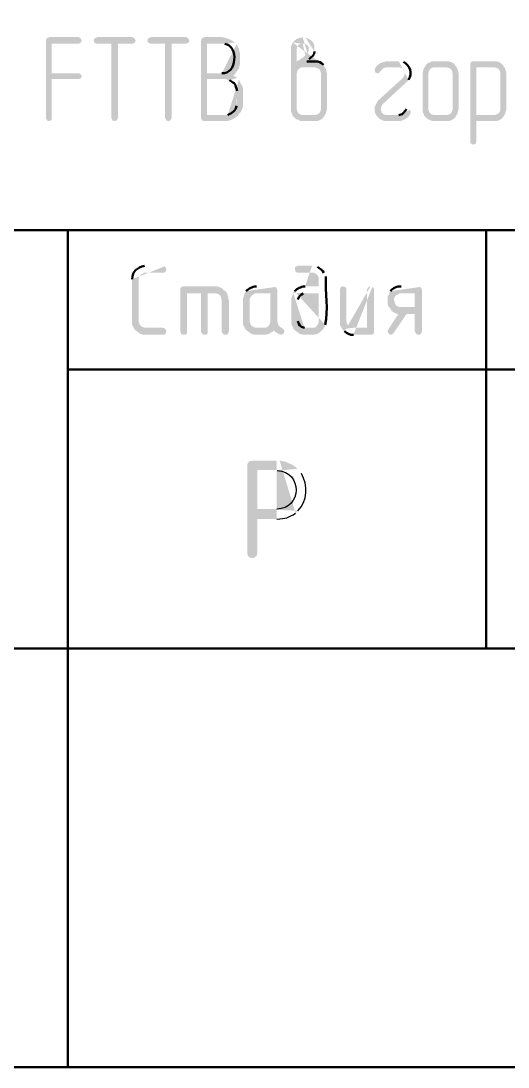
# Model space of a CAD drawing. Header units: millimetres. Extents: x -211 to 10565, y -2293 to 2244.
# Drawn here: x 5440.47 to 5457.94, y -361.25 to -323.77 of the extents above; entities that cross this region are included whole.
import ezdxf

# ---------------------------------------------------------------- set-up
doc = ezdxf.new("R2010")
doc.units = ezdxf.units.MM
doc.layers.add('PDF _Геометрия', color=7, linetype='Continuous')
doc.layers.add('PDF _Сплошная заливка', color=7, linetype='Continuous')

msp = doc.modelspace()

# ---------------------------------------------------------------- hatches: boundary and pattern name
at = {"layer": 'PDF _Сплошная заливка', "transparency": 33554559}
for points in [[(5442.553, -324.35), (5441.474, -324.35), (5441.453, -324.371), (5441.39, -324.392), (5441.368, -324.477), (5441.368, -327.249), (5441.411, -327.334), (5441.474, -327.355), (5441.559, -327.334), (5441.58, -327.249), (5441.58, -325.852), (5442.553, -325.852), (5442.617, -325.831), (5442.659, -325.747), (5442.617, -325.683), (5442.553, -325.641), (5441.58, -325.641), (5441.58, -324.583), (5442.553, -324.583), (5442.617, -324.54), (5442.659, -324.477), (5442.617, -324.392)], [(5444.479, -324.35), (5443.188, -324.35), (5443.188, -324.371), (5443.104, -324.392), (5443.082, -324.477), (5443.104, -324.54), (5443.188, -324.583), (5443.717, -324.583), (5443.717, -327.249), (5443.76, -327.334), (5443.823, -327.355), (5443.908, -327.334), (5443.95, -327.249), (5443.95, -324.583), (5444.479, -324.583), (5444.564, -324.54), (5444.585, -324.477), (5444.542, -324.392)], [(5446.405, -324.35), (5445.114, -324.35), (5445.114, -324.371), (5445.029, -324.392), (5445.008, -324.477), (5445.029, -324.54), (5445.114, -324.583), (5445.643, -324.583), (5445.643, -327.249), (5445.685, -327.334), (5445.749, -327.355), (5445.833, -327.334), (5445.876, -327.249), (5445.876, -324.583), (5446.405, -324.583), (5446.489, -324.54), (5446.51, -324.477), (5446.468, -324.392)], [(5447.695, -324.35), (5447.039, -324.35), (5447.018, -324.371), (5446.955, -324.392), (5446.934, -324.477), (5446.934, -327.27), (5446.976, -327.334), (5447.039, -327.355), (5447.865, -327.355), (5447.949, -327.334), (5448.013, -327.312), (5448.097, -327.27), (5448.161, -327.228), (5448.246, -327.164), (5447.145, -327.143), (5447.145, -325.852), (5447.801, -325.852), (5448.224, -325.81), (5448.161, -325.768), (5448.076, -325.725), (5448.119, -325.704), (5447.145, -325.641), (5447.145, -324.583), (5447.674, -324.583), (5448.14, -324.54), (5448.013, -324.456), (5447.928, -324.413), (5447.865, -324.392), (5447.78, -324.371)], [(5455.736, -325.218), (5455.207, -325.218), (5455.123, -325.26), (5455.059, -325.281), (5454.996, -325.344), (5454.953, -325.408), (5455.736, -325.429), (5455.8, -325.45), (5455.884, -325.493), (5455.927, -325.556), (5455.948, -325.641), (5455.948, -326.932), (5455.927, -327.016), (5455.884, -327.08), (5455.821, -327.122), (5455.736, -327.143), (5455.292, -327.143), (5454.932, -327.164), (5455.059, -327.291), (5455.123, -327.312), (5455.207, -327.355), (5455.8, -327.355), (5455.884, -327.334), (5455.969, -327.291), (5456.033, -327.228), (5456.117, -327.101), (5456.16, -326.932), (5456.16, -325.641), (5456.117, -325.471), (5456.033, -325.344), (5455.969, -325.281), (5455.884, -325.239), (5455.821, -325.218)], [(5457.45, -325.218), (5456.667, -325.218), (5456.604, -325.239), (5456.583, -325.323), (5456.583, -328.116), (5456.625, -328.18), (5456.689, -328.201), (5456.773, -328.18), (5456.794, -328.095), (5456.794, -327.355), (5457.535, -327.355), (5457.598, -327.334), (5457.683, -327.291), (5457.747, -327.228), (5457.789, -327.164), (5456.794, -327.143), (5456.794, -325.429), (5457.45, -325.429), (5457.789, -325.408), (5457.747, -325.344), (5457.683, -325.281), (5457.598, -325.239), (5457.535, -325.218)], [(5451.356, -325.408), (5450.996, -325.429), (5451.081, -325.45), (5451.166, -325.493), (5451.208, -325.556), (5451.229, -325.641), (5451.229, -326.932), (5451.208, -327.016), (5451.166, -327.08), (5451.081, -327.122), (5450.996, -327.143), (5450.573, -327.143), (5450.213, -327.164), (5450.34, -327.291), (5450.425, -327.312), (5450.489, -327.355), (5451.102, -327.355), (5451.166, -327.334), (5451.25, -327.291), (5451.314, -327.228), (5451.398, -327.101), (5451.441, -326.932), (5451.441, -325.641), (5451.398, -325.471)], [(5453.197, -325.429), (5453.155, -325.493), (5453.155, -325.535), (5453.176, -325.62), (5453.261, -325.641), (5453.303, -325.641), (5453.366, -325.577), (5453.388, -325.535), (5453.451, -325.471), (5453.493, -325.45), (5453.578, -325.429), (5454.022, -325.429)], [(5454.953, -325.408), (5454.911, -325.493), (5454.89, -325.556), (5454.869, -325.641), (5454.869, -327.016), (5454.911, -327.101), (5454.932, -327.164), (5455.292, -327.143), (5455.207, -327.122), (5455.144, -327.08), (5455.101, -327.016), (5455.08, -326.932), (5455.08, -325.641), (5455.101, -325.556), (5455.144, -325.493), (5455.207, -325.45), (5455.292, -325.429), (5455.736, -325.429)], [(5457.789, -325.408), (5457.45, -325.429), (5457.514, -325.45), (5457.598, -325.493), (5457.641, -325.556), (5457.662, -325.641), (5457.662, -326.932), (5457.641, -327.016), (5457.598, -327.08), (5457.514, -327.122), (5457.45, -327.143), (5456.794, -327.143), (5457.789, -327.164), (5457.831, -327.101), (5457.874, -326.932), (5457.874, -325.641), (5457.831, -325.471)], [(5447.42, -333.28), (5446.299, -333.28), (5446.235, -333.301), (5446.193, -333.343), (5446.193, -334.93), (5446.214, -334.972), (5446.235, -334.994), (5446.32, -335.015), (5446.341, -335.015), (5446.405, -334.994), (5446.426, -334.951), (5446.426, -333.534), (5447.42, -333.534), (5447.822, -333.47), (5447.78, -333.428), (5447.738, -333.407), (5447.695, -333.364), (5447.632, -333.322), (5447.568, -333.301), (5447.505, -333.28)], [(5447.166, -333.534), (5446.934, -333.534), (5446.934, -334.93), (5446.976, -334.972), (5446.976, -334.994), (5447.061, -335.015), (5447.082, -335.015), (5447.145, -334.994), (5447.166, -334.951), (5447.166, -334.888)], [(5447.822, -333.47), (5447.42, -333.534), (5447.484, -333.534), (5447.547, -333.555), (5447.611, -333.597), (5447.632, -333.639), (5447.653, -333.703), (5447.674, -333.787), (5447.674, -334.93), (5447.717, -334.972), (5447.717, -334.994), (5447.801, -335.015), (5447.822, -335.015), (5447.886, -334.994), (5447.907, -334.951), (5447.928, -334.888), (5447.928, -333.787), (5447.907, -333.745), (5447.907, -333.661), (5447.865, -333.534)], [(5448.499, -333.512), (5448.436, -333.703), (5448.436, -334.634), (5448.457, -334.697), (5448.499, -334.761), (5448.521, -334.824), (5449.536, -334.846), (5449.557, -334.888), (5449.684, -334.972), (5449.748, -334.994), (5449.79, -335.015), (5449.833, -335.015), (5449.896, -334.951), (5449.917, -334.888), (5449.896, -334.824), (5449.833, -334.782), (5448.923, -334.761), (5448.901, -334.761), (5448.817, -334.74), (5448.753, -334.697), (5448.711, -334.655), (5448.669, -334.528), (5448.669, -333.745), (5448.69, -333.682), (5448.711, -333.661), (5448.753, -333.597), (5448.796, -333.576), (5448.859, -333.534), (5449.409, -333.534)], [(5452.033, -333.28), (5451.991, -333.28), (5451.927, -333.322), (5451.927, -333.343), (5451.906, -333.407), (5451.906, -334.634), (5451.927, -334.697), (5451.97, -334.761), (5451.991, -334.824), (5452.393, -334.761), (5452.372, -334.761), (5452.287, -334.74), (5452.224, -334.697), (5452.181, -334.655), (5452.139, -334.528), (5452.139, -333.364), (5452.118, -333.322), (5452.097, -333.301)], [(5453.684, -333.512), (5453.663, -333.576), (5453.62, -333.639), (5453.62, -333.893), (5453.641, -333.978), (5453.684, -334.041), (5454.107, -334.02), (5454.043, -334.02), (5453.98, -333.999), (5453.917, -333.957), (5453.895, -333.914), (5453.853, -333.787), (5453.853, -333.724), (5453.874, -333.661), (5453.917, -333.597), (5453.98, -333.576), (5454.043, -333.534), (5454.594, -333.534)], [(5454.001, -334.274), (5453.641, -334.824), (5453.62, -334.888), (5453.62, -334.909), (5453.663, -334.972), (5453.684, -334.994), (5453.747, -335.015), (5453.79, -334.994), (5453.832, -334.951), (5454.297, -334.274), (5454.594, -334.274)], [(5448.521, -334.824), (5448.584, -334.867), (5448.605, -334.888), (5448.669, -334.93), (5448.711, -334.972), (5448.775, -334.994), (5448.859, -335.015), (5449.24, -335.015), (5449.304, -334.994), (5449.388, -334.972), (5449.431, -334.93), (5449.494, -334.909), (5449.536, -334.846)]]:
    msp.add_hatch(color=256, dxfattribs=at).paths.add_polyline_path(points)
h = msp.add_hatch(color=256, dxfattribs=at)
h.paths.add_polyline_path([(5448.14, -324.54), (5447.674, -324.583), (5447.78, -324.583)], flags=0)
h.paths.add_polyline_path([(5447.674, -325.641), (5447.145, -325.641), (5448.119, -325.704), (5448.182, -325.62), (5448.267, -325.493), (5448.288, -325.471), (5448.33, -325.302), (5448.33, -324.942), (5448.309, -324.858), (5448.288, -324.752), (5448.246, -324.688), (5448.203, -324.604)], flags=0)
h = msp.add_hatch(color=256, dxfattribs=at)
h.paths.add_polyline_path([(5450.213, -324.54), (5450.192, -324.604), (5450.15, -324.688), (5450.15, -327.016), (5450.192, -327.08), (5450.213, -327.164), (5450.573, -327.143), (5450.489, -327.122), (5450.425, -327.08), (5450.383, -327.016), (5450.362, -326.932), (5450.362, -325.641), (5450.383, -325.556), (5450.425, -325.493), (5450.489, -325.45), (5450.573, -325.429), (5450.996, -325.429), (5451.356, -325.408), (5451.314, -325.344)], flags=0)
h.paths.add_polyline_path([(5450.721, -325.218), (5450.362, -325.218), (5450.362, -324.773), (5450.383, -324.688), (5450.425, -324.625), (5450.489, -324.583), (5450.573, -324.583)], flags=0)
h = msp.add_hatch(color=256, dxfattribs=at)
h.paths.add_polyline_path([(5450.573, -324.35), (5450.51, -324.371), (5450.425, -324.392), (5450.362, -324.413), (5450.277, -324.477), (5450.213, -324.54), (5450.573, -324.583), (5450.658, -324.583), (5450.721, -324.625), (5450.742, -324.625), (5450.785, -324.71), (5450.785, -324.858), (5450.742, -324.921), (5450.594, -325.069), (5450.531, -325.112), (5450.362, -325.218), (5450.721, -325.218), (5450.806, -325.133)], flags=0)
h.paths.add_polyline_path([(5450.996, -324.858), (5450.996, -324.667), (5450.975, -324.604), (5450.933, -324.519), (5450.869, -324.456), (5450.742, -324.392), (5450.679, -324.371)], flags=0)
h = msp.add_hatch(color=256, dxfattribs=at)
h.paths.add_polyline_path([(5454.022, -325.218), (5453.557, -325.218), (5453.493, -325.239), (5453.409, -325.26), (5453.324, -325.302), (5453.239, -325.366), (5453.197, -325.429), (5454.022, -325.429), (5454.107, -325.45), (5454.17, -325.493), (5454.213, -325.556), (5454.234, -325.641), (5454.213, -325.725), (5454.17, -325.81), (5453.282, -326.614), (5453.239, -326.678), (5453.155, -326.847), (5453.155, -326.995), (5453.176, -327.08), (5453.218, -327.164), (5453.345, -327.291), (5453.409, -327.312), (5453.493, -327.355), (5454.065, -327.355), (5454.149, -327.334), (5454.276, -327.27), (5454.361, -327.207), (5454.403, -327.143), (5453.578, -327.143), (5453.493, -327.122), (5453.43, -327.08), (5453.388, -326.995), (5453.366, -326.932), (5453.388, -326.847), (5453.43, -326.762), (5454.297, -325.958), (5454.319, -325.958), (5454.361, -325.873)], flags=0)
h.paths.add_polyline_path([(5454.192, -325.239), (5454.107, -325.218)], flags=0)
h = msp.add_hatch(color=256, dxfattribs=at)
h.paths.add_polyline_path([(5448.224, -325.81), (5447.801, -325.852), (5447.865, -325.873), (5447.949, -325.895)], flags=0)
h.paths.add_polyline_path([(5448.224, -326.276), (5448.224, -326.72), (5448.203, -326.805)], flags=0)
h.paths.add_polyline_path([(5447.886, -327.143), (5447.145, -327.143), (5448.246, -327.164), (5448.288, -327.101), (5448.351, -327.037), (5448.394, -326.953), (5448.415, -326.889), (5448.436, -326.805), (5448.436, -326.191), (5448.415, -326.106), (5448.372, -326.043), (5448.288, -325.873)], flags=0)
h = msp.add_hatch(color=256, dxfattribs=at)
h.paths.add_polyline_path([(5454.34, -326.932), (5454.297, -326.932)], flags=0)
h.paths.add_polyline_path([(5454.022, -327.143), (5453.578, -327.143), (5454.403, -327.143), (5454.446, -327.08), (5454.446, -327.037), (5454.424, -326.953)], flags=0)
h = msp.add_hatch(color=256, dxfattribs=at)
h.paths.add_polyline_path([(5445.558, -332.539), (5444.902, -332.539)], flags=0)
h.paths.add_polyline_path([(5444.458, -333.026), (5444.458, -334.634), (5444.479, -334.697), (5444.521, -334.761), (5444.542, -334.824), (5444.606, -334.867), (5444.627, -334.888), (5444.691, -334.93), (5444.733, -334.972), (5444.796, -334.994), (5444.881, -335.015), (5445.6, -335.015), (5445.664, -334.972), (5445.664, -334.951), (5445.685, -334.888), (5445.685, -334.867), (5445.643, -334.803), (5445.622, -334.782), (5445.558, -334.761), (5444.923, -334.761), (5444.839, -334.74), (5444.775, -334.697), (5444.733, -334.655), (5444.691, -334.528), (5444.691, -333.005), (5444.712, -332.941), (5444.733, -332.92), (5444.775, -332.856), (5444.818, -332.835), (5444.881, -332.793), (5445.6, -332.793), (5445.664, -332.751), (5445.664, -332.729), (5445.685, -332.666), (5445.685, -332.645), (5445.643, -332.581), (5445.622, -332.56)], flags=0)
h = msp.add_hatch(color=256, dxfattribs=at)
h.paths.add_polyline_path([(5450.912, -332.539), (5450.383, -332.539), (5450.319, -332.581), (5450.298, -332.602), (5450.298, -332.687), (5450.319, -332.751), (5450.34, -332.772), (5450.404, -332.793), (5450.975, -332.793), (5451.039, -332.814), (5451.123, -332.899), (5451.145, -332.962), (5451.145, -333.28), (5450.658, -333.28)], flags=0)
h.paths.add_polyline_path([(5450.277, -333.449), (5450.235, -333.512), (5451.145, -333.534), (5451.145, -334.57), (5451.123, -334.634), (5451.081, -334.697), (5451.039, -334.74), (5450.975, -334.761), (5450.658, -334.761), (5451.335, -334.782), (5451.377, -334.655)], flags=0)
h.paths.add_polyline_path([(5451.398, -332.92), (5451.377, -332.856), (5451.335, -332.793)], flags=0)
h.paths.add_polyline_path([(5451.102, -332.581), (5450.975, -332.539)], flags=0)
h = msp.add_hatch(color=256, dxfattribs=at)
h.paths.add_polyline_path([(5449.536, -333.28), (5448.923, -333.28)], flags=0)
h.paths.add_polyline_path([(5448.542, -333.449), (5448.499, -333.512), (5449.409, -333.534), (5449.409, -334.57), (5449.388, -334.634), (5449.346, -334.697), (5449.304, -334.74), (5449.24, -334.761), (5448.923, -334.761), (5449.833, -334.782), (5449.811, -334.761), (5449.748, -334.719), (5449.706, -334.676), (5449.706, -334.655), (5449.684, -334.592), (5449.663, -334.507), (5449.663, -333.407), (5449.642, -333.343), (5449.6, -333.301)], flags=0)
h = msp.add_hatch(color=256, dxfattribs=at)
h.paths.add_polyline_path([(5450.235, -333.512), (5450.171, -333.703), (5450.171, -334.634), (5450.192, -334.697), (5450.235, -334.761), (5450.256, -334.824), (5450.319, -334.867), (5450.34, -334.888), (5450.404, -334.93), (5450.446, -334.972), (5450.51, -334.994), (5450.594, -335.015), (5450.954, -335.015), (5451.018, -334.994), (5451.081, -334.994), (5451.208, -334.909), (5451.25, -334.867), (5451.271, -334.846), (5451.335, -334.782), (5450.658, -334.761), (5450.637, -334.761)], flags=0)
h.paths.add_polyline_path([(5450.404, -334.528), (5450.404, -333.745)], flags=0)
h.paths.add_polyline_path([(5450.594, -333.534), (5451.145, -333.534)], flags=0)
h = msp.add_hatch(color=256, dxfattribs=at)
h.paths.add_polyline_path([(5453.007, -333.28), (5452.985, -333.28), (5452.922, -333.322), (5452.901, -333.343), (5452.88, -333.407), (5452.88, -334.761), (5452.393, -334.761), (5451.991, -334.824), (5452.054, -334.867), (5452.076, -334.888)], flags=0)
h.paths.add_polyline_path([(5452.393, -335.015), (5453.028, -335.015), (5453.091, -334.994), (5453.134, -334.951), (5453.134, -333.364), (5453.091, -333.322), (5453.07, -333.301)], flags=0)
h = msp.add_hatch(color=256, dxfattribs=at)
h.paths.add_polyline_path([(5454.721, -333.28), (5454.107, -333.28)], flags=0)
h.paths.add_polyline_path([(5453.726, -333.449), (5453.684, -333.512), (5454.594, -333.534), (5454.594, -334.02), (5454.107, -334.02), (5453.684, -334.041), (5453.726, -334.084), (5453.747, -334.147), (5453.874, -334.232), (5454.001, -334.274), (5454.594, -334.274), (5454.594, -334.888), (5454.636, -334.972), (5454.657, -334.994), (5454.721, -335.015), (5454.742, -335.015), (5454.805, -334.994), (5454.826, -334.951), (5454.848, -334.888), (5454.848, -333.407), (5454.826, -333.343), (5454.784, -333.301)], flags=0)
h = msp.add_hatch(color=256, dxfattribs=at)
h.paths.add_polyline_path([(5449.642, -339.522), (5448.775, -339.522), (5448.669, -339.543), (5448.605, -339.607), (5448.584, -339.691), (5448.584, -342.844), (5448.605, -342.929), (5448.669, -342.992), (5448.775, -343.013), (5448.859, -342.992), (5448.923, -342.929), (5448.944, -342.844), (5448.944, -341.617), (5449.642, -341.617)], flags=0)
h.paths.add_polyline_path([(5450.319, -341.405), (5450.404, -341.321), (5448.944, -341.257), (5448.944, -339.861), (5449.642, -339.861), (5450.383, -339.818), (5450.319, -339.755), (5450.235, -339.691), (5450.15, -339.649), (5450.044, -339.607), (5449.96, -339.564), (5449.854, -339.543), (5449.748, -339.522)], flags=0)
h = msp.add_hatch(color=256, dxfattribs=at)
h.paths.add_polyline_path([(5450.383, -339.818), (5449.642, -339.861), (5449.663, -339.882)], flags=0)
h.paths.add_polyline_path([(5449.642, -341.257), (5448.944, -341.257), (5450.404, -341.321)], flags=0)
h.paths.add_polyline_path([(5450.531, -339.987), (5450.467, -339.903)], flags=0)

# ---------------------------------------------------------------- linework, layer by layer
at = {"layer": 'PDF _Геометрия', "lineweight": 50}
for points in [[(5097.067, -361.254), (5097.067, -74.34), (5492.132, -74.34), (5492.132, -361.254)], [(5307.19, -361.254), (5307.19, -306.279), (5492.132, -306.279), (5492.132, -361.254)]]:
    msp.add_lwpolyline(points, close=True, dxfattribs=at)
for points in [[(5307.19, -331.269), (5372.174, -331.269), (5492.132, -331.269)], [(5442.151, -331.269), (5442.151, -361.254)], [(5457.154, -331.269), (5457.154, -346.251)], [(5442.151, -336.263), (5492.132, -336.263)], [(5372.174, -346.251), (5492.132, -346.251)]]:
    msp.add_lwpolyline(points, dxfattribs=at)
for points in [[(5447.78, -324.583), (5448.284, -324.66), (5448.225, -325.703), (5447.674, -325.641)], [(5450.806, -325.133), (5450.882, -325.058), (5451.015, -324.984), (5450.996, -324.858)], [(5451.314, -325.344), (5451.161, -325.145), (5450.933, -325.245), (5450.721, -325.218)], [(5454.361, -325.873), (5454.531, -325.659), (5454.415, -325.359), (5454.192, -325.239)], [(5447.949, -325.895), (5448.171, -326.017), (5448.143, -326.018), (5448.224, -326.276)], [(5448.203, -326.805), (5448.171, -327.005), (5448.04, -327.052), (5447.886, -327.143)], [(5454.297, -326.932), (5454.164, -327.052), (5454.239, -327.091), (5454.022, -327.143)], [(5444.902, -332.539), (5444.631, -332.609), (5444.472, -332.731), (5444.458, -333.026)], [(5451.335, -332.793), (5451.307, -332.705), (5451.173, -332.63), (5451.102, -332.581)], [(5451.377, -334.655), (5451.499, -334.145), (5451.392, -333.48), (5451.398, -332.92)], [(5448.923, -333.28), (5448.738, -333.3), (5448.675, -333.353), (5448.542, -333.449)], [(5450.658, -333.28), (5450.473, -333.3), (5450.411, -333.353), (5450.277, -333.449)], [(5450.404, -333.745), (5450.44, -333.629), (5450.492, -333.591), (5450.594, -333.534)], [(5454.107, -333.28), (5453.964, -333.28), (5453.811, -333.328), (5453.726, -333.449)], [(5450.637, -334.761), (5450.474, -334.732), (5450.44, -334.668), (5450.404, -334.528)], [(5452.076, -334.888), (5452.166, -334.963), (5452.267, -335.03), (5452.393, -335.015)]]:
    msp.add_open_spline(points, degree=3, dxfattribs=at)
at = {"layer": 'PDF _Геометрия', "lineweight": 25}
for points in [[(5449.663, -339.882), (5450.573, -339.9), (5450.558, -341.261), (5449.642, -341.257)], [(5450.404, -341.321), (5450.757, -340.984), (5450.766, -340.391), (5450.531, -339.987)], [(5449.642, -341.617), (5449.972, -341.598), (5450.056, -341.575), (5450.319, -341.405)]]:
    msp.add_open_spline(points, degree=3, dxfattribs=at)

doc.saveas('drawing.dxf')
